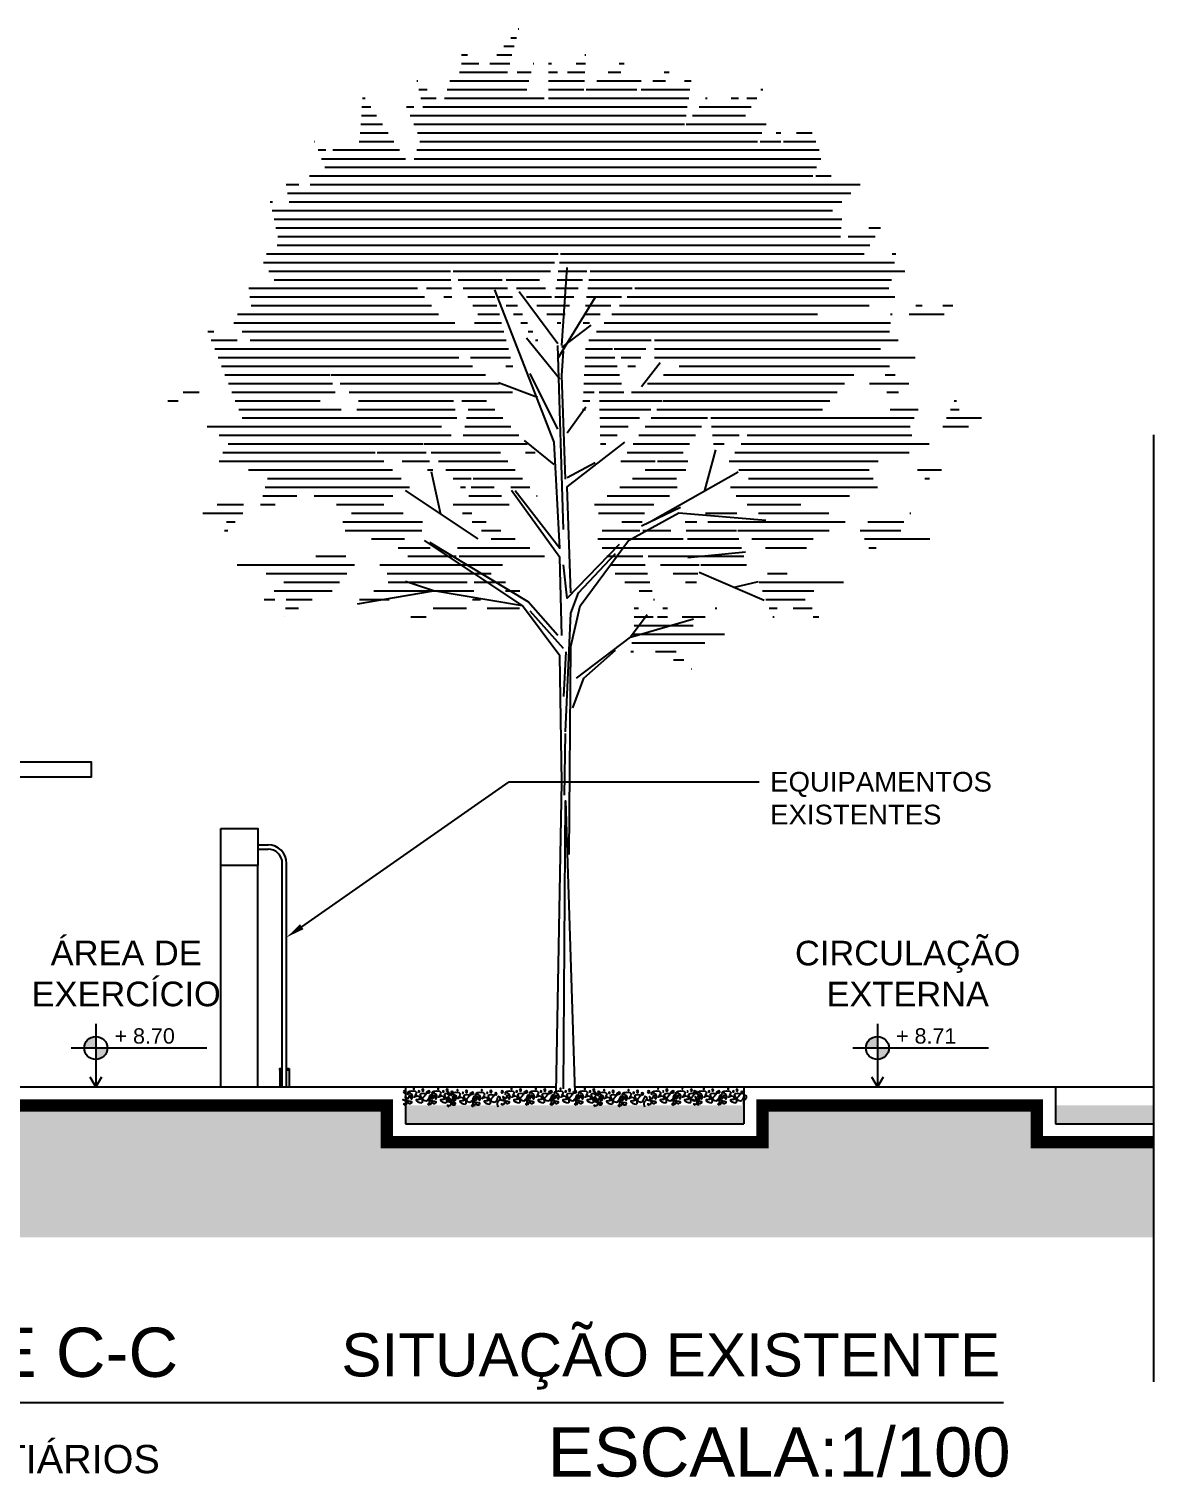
# Model space of a CAD drawing. Header units: metres. Extents: x 2304 to 3408, y 318 to 588.
# Drawn here: x 2678.47 to 2687.65, y 367.26 to 379.06 of the extents above; entities that cross this region are included whole.
import ezdxf
from ezdxf import colors
from ezdxf.entities.mleader import LeaderData, LeaderLine
from ezdxf.math import Vec2, Vec3

# ---------------------------------------------------------------- set-up
doc = ezdxf.new("R2010")
doc.units = ezdxf.units.M
doc.header["$LTSCALE"] = 5.5
doc.header["$MEASUREMENT"] = 0
doc.linetypes.add('DASHDOT', pattern=[1, 0.5, -0.25, 0, -0.25])
for name, color, linetype in [('COTA DE NÍVEL', 7, 'Continuous'), ('Layout-int', 1, 'Continuous'), ('PENA 0.05', 8, 'Continuous'), ('PENA 0.15', 7, 'Continuous'), ('PENA 0.2', 2, 'Continuous'), ('PENA 01', 1, 'Continuous'), ('PENA 02', 2, 'Continuous'), ('PENA 06', 6, 'Continuous'), ('TXT ESPECIFICAÇÃO', 7, 'Continuous'), ('TXT ESPECIFICAÇÕES', 7, 'Continuous'), ('VEG_PLANTAS', 94, 'Continuous'), ('VEGETACAO', 84, 'Continuous')]:
    doc.layers.add(name, color=color, linetype=linetype)
doc.layers.add('HACH', color=251, linetype='Continuous', lineweight=5)
doc.layers.add('texto', color=3, linetype='Continuous', lineweight=25)
doc.styles.add('GRAF', font='GRAF.SHX')
doc.styles.add('Luana', font='arial.ttf')
doc.styles.get("Standard").update_dxf_attribs({"font": 'arial.ttf'})

# ---------------------------------------------------------------- blocks, each defined once
blk = doc.blocks.new('Arv017')
for points in [[(-14, 5371), (26, 5934)], [(-349, 4324), (-28, 3908), (-68, 4673), (-497, 5773)], [(-41, 5384), (-322, 5760)], [(-41, 5277), (227, 5719)], [(-14, 5357), (200, 5518)], [(-28, 5129), (-269, 5424)], [(-1, 4042), (-41, 5371)], [(13, 4405), (-14, 5156), (-1, 5330)], [(563, 5075), (697, 5250)], [(-41, 4767), (-242, 5169)], [(-188, 4995), (-470, 5102)], [(26, 4740), (160, 4928)], [(-68, 4512), (-282, 4686)], [(53, 3586), (26, 4351), (442, 4673)], [(1019, 4324), (1099, 4619)], [(26, 4418), (227, 4526)], [(-886, 4150), (-953, 4458)], [(643, 4109), (1260, 4458)], [(-618, 3975), (-1141, 4324)], [(-14, 3278), (-28, 3841), (-376, 4324)], [(563, 4069), (845, 4203)], [(40, 1694), (53, 3197), (120, 3492), (469, 3962), (831, 4163), (1461, 4109)], [(-1007, 3962), (-296, 3492), (-939, 3599)], [(-41, 3278), (-256, 3519), (-966, 3948)], [(402, 3935), (26, 3546), (-1, 3788)], [(13, 2580), (53, 3439), (107, 3586), (375, 3868)], [(898, 3841), (1314, 3881)], [(979, 3734), (1448, 3533)], [(-1489, 3506), (-939, 3599), (-1141, 3667)], [(1233, 3626), (1408, 3667)], [(-54, -23), (-14, 2217), (-28, 3130), (-296, 3492)], [(-1, 3184), (-242, 3452)], [(603, 3425), (482, 3264), (938, 3398)], [(93, 2969), (482, 3264)], [(2, 2837), (18, 3158)], [(66, 2754), (147, 2969), (375, 3170)], [(7, 2123), (13, 2568)], [(-1, 3), (13, 2083), (80, -23)]]:
    blk.add_lwpolyline(points)
at = {"layer": 'Layout-int', "color": 0}
for points in [[(-380, 7595), (-341, 7595)], [(-329, 7658), (-324, 7658)], [(-738, 7470), (-694, 7470)], [(-482, 7470), (-373, 7470)], [(-431, 7533), (-357, 7533)], [(154, 7470), (160, 7470)], [(-738, 7408), (-613, 7408)], [(-533, 7408), (-389, 7408)], [(-220, 7408), (-216, 7408)], [(-108, 7408), (-88, 7408)], [(91, 7408), (157, 7408)], [(401, 7408), (438, 7408)], [(-1059, 7283), (-1053, 7283)], [(-821, 7283), (-252, 7283)], [(-752, 7345), (-405, 7345)], [(-336, 7345), (-234, 7345)], [(-108, 7345), (-44, 7345)], [(-108, 7283), (151, 7283)], [(29, 7345), (154, 7345)], [(241, 7283), (560, 7283)], [(321, 7345), (412, 7345)], [(644, 7283), (735, 7283)], [(727, 7345), (761, 7345)], [(872, 7283), (922, 7283)], [(-1451, 7158), (-1433, 7158)], [(-1045, 7221), (-986, 7221)], [(-1031, 7158), (-919, 7158)], [(-859, 7158), (-141, 7158)], [(-840, 7221), (-266, 7221)], [(-108, 7221), (147, 7221)], [(-108, 7158), (903, 7158)], [(162, 7221), (528, 7221)], [(560, 7221), (912, 7221)], [(1024, 7158), (1036, 7158)], [(1210, 7158), (1262, 7158)], [(1324, 7158), (1396, 7158)], [(1423, 7221), (1438, 7221)], [(-1460, 7033), (-1350, 7033)], [(-1456, 7096), (-1391, 7096)], [(-1134, 7096), (-1082, 7096)], [(-1108, 7033), (884, 7033)], [(-1017, 7096), (893, 7096)], [(931, 7033), (1313, 7033)], [(978, 7096), (1355, 7096)], [(-1465, 6971), (-1308, 6971)], [(-1081, 6971), (874, 6971)], [(884, 6971), (1463, 6971)], [(-1798, 6846), (-1797, 6846)], [(-1475, 6846), (-1225, 6846)], [(-1470, 6908), (-1267, 6908)], [(-1054, 6908), (1432, 6908)], [(-1038, 6846), (1401, 6846)], [(1418, 6846), (1569, 6846)], [(1534, 6908), (1569, 6908)], [(1588, 6846), (1820, 6846)], [(1681, 6908), (1794, 6908)], [(-1773, 6784), (-1717, 6784)], [(-1748, 6721), (-1142, 6721)], [(-1667, 6784), (-1184, 6784)], [(-1080, 6721), (1856, 6721)], [(-1059, 6784), (1846, 6784)], [(-1723, 6659), (1827, 6659)], [(-2003, 6534), (-1911, 6534)], [(-1835, 6596), (1799, 6596)], [(-1829, 6534), (2140, 6534)], [(1821, 6596), (1931, 6596)], [(-2118, 6409), (-2101, 6409)], [(-1993, 6471), (2074, 6471)], [(-1982, 6409), (2008, 6409)], [(-2104, 6346), (1942, 6346)], [(-2091, 6284), (2009, 6284)], [(-2077, 6222), (2005, 6222)], [(2204, 6222), (2289, 6222)], [(-2068, 6097), (2210, 6097)], [(-2064, 6159), (2000, 6159)], [(2054, 6159), (2250, 6159)], [(-2145, 6034), (-40, 6034)], [(-22, 6034), (2170, 6034)], [(2371, 6034), (2399, 6034)], [(-2168, 5972), (-67, 5972)], [(-2129, 5909), (-817, 5909)], [(-797, 5909), (-94, 5909)], [(-39, 5909), (168, 5909)], [(-30, 5972), (199, 5972)], [(191, 5909), (2463, 5909)], [(200, 5972), (2390, 5972)], [(-2273, 5785), (-1055, 5785)], [(-2090, 5847), (-814, 5847)], [(-989, 5785), (-810, 5785)], [(-762, 5847), (-443, 5847)], [(-726, 5785), (-406, 5785)], [(-415, 5847), (-174, 5847)], [(-341, 5785), (-131, 5785)], [(-55, 5785), (105, 5785)], [(-47, 5847), (137, 5847)], [(174, 5785), (494, 5785)], [(183, 5847), (2367, 5847)], [(514, 5785), (2347, 5785)], [(-2265, 5722), (-1005, 5722)], [(-864, 5722), (-807, 5722)], [(-691, 5722), (-497, 5722)], [(-467, 5722), (-369, 5722)], [(-268, 5722), (-88, 5722)], [(-64, 5722), (74, 5722)], [(166, 5722), (418, 5722)], [(459, 5722), (2392, 5722)], [(-2354, 5597), (-904, 5597)], [(-2257, 5660), (-954, 5660)], [(-656, 5660), (-481, 5660)], [(-620, 5597), (-464, 5597)], [(-414, 5660), (-333, 5660)], [(-362, 5597), (-296, 5597)], [(-194, 5660), (43, 5660)], [(-120, 5597), (12, 5597)], [(148, 5597), (264, 5597)], [(157, 5660), (341, 5660)], [(349, 5597), (1832, 5597)], [(404, 5660), (2206, 5660)], [(2359, 5597), (2373, 5597)], [(2496, 5597), (2748, 5597)], [(2543, 5660), (2588, 5660)], [(2739, 5660), (2810, 5660)], [(-2568, 5472), (-2525, 5472)], [(-2380, 5535), (-785, 5535)], [(-2321, 5472), (-432, 5472)], [(-643, 5535), (-448, 5535)], [(-309, 5535), (-260, 5535)], [(-256, 5472), (-223, 5472)], [(-47, 5535), (-19, 5535)], [(140, 5535), (187, 5535)], [(238, 5472), (2352, 5472)], [(293, 5535), (2359, 5535)], [(-2544, 5410), (-2356, 5410)], [(-2263, 5410), (-415, 5410)], [(-204, 5410), (-187, 5410)], [(183, 5410), (632, 5410)], [(657, 5410), (2415, 5410)], [(-2519, 5347), (-399, 5347)], [(-2494, 5285), (-756, 5285)], [(-673, 5285), (-383, 5285)], [(-151, 5347), (-150, 5347)], [(155, 5285), (370, 5285)], [(159, 5347), (354, 5347)], [(366, 5347), (594, 5347)], [(415, 5285), (557, 5285)], [(657, 5347), (2289, 5347)], [(657, 5285), (2538, 5285)], [(-2470, 5223), (-659, 5223)], [(-2445, 5160), (-1688, 5160)], [(-1681, 5160), (-563, 5160)], [(-417, 5223), (-366, 5223)], [(149, 5160), (403, 5160)], [(152, 5223), (387, 5223)], [(464, 5223), (520, 5223)], [(720, 5160), (2096, 5160)], [(834, 5223), (2352, 5223)], [(2322, 5160), (2394, 5160)], [(-2420, 5098), (-1669, 5098)], [(-1614, 5098), (-466, 5098)], [(146, 5098), (252, 5098)], [(255, 5098), (419, 5098)], [(605, 5098), (2029, 5098)], [(2208, 5098), (2492, 5098)], [(-2858, 4973), (-2784, 4973)], [(-2747, 5035), (-2632, 5035)], [(-2396, 5035), (-1649, 5035)], [(-2371, 4973), (-1758, 4973)], [(-1548, 5035), (-805, 5035)], [(-1482, 4973), (-794, 4973)], [(-805, 5035), (-370, 5035)], [(-735, 4973), (-556, 4973)], [(139, 4973), (190, 4973)], [(143, 5035), (221, 5035)], [(256, 5035), (435, 5035)], [(258, 4973), (712, 4973)], [(491, 5035), (1976, 5035)], [(718, 4973), (1923, 4973)], [(2333, 5035), (2418, 5035)], [(2820, 4973), (2836, 4973)], [(-2346, 4910), (-1605, 4910)], [(-2321, 4848), (-770, 4848)], [(-1492, 4910), (-782, 4910)], [(-700, 4848), (-439, 4848)], [(-688, 4910), (-497, 4910)], [(136, 4910), (158, 4910)], [(260, 4910), (630, 4910)], [(262, 4848), (549, 4848)], [(631, 4848), (1040, 4848)], [(674, 4910), (1870, 4910)], [(1062, 4848), (2531, 4848)], [(2357, 4910), (2561, 4910)], [(2765, 4848), (3018, 4848)], [(2793, 4910), (2855, 4910)], [(-2574, 4786), (-882, 4786)], [(-2486, 4723), (-811, 4723)], [(-725, 4723), (-323, 4723)], [(-713, 4786), (-381, 4786)], [(263, 4786), (467, 4786)], [(265, 4723), (386, 4723)], [(544, 4723), (952, 4723)], [(588, 4786), (996, 4786)], [(1068, 4786), (2502, 4786)], [(1075, 4723), (1267, 4723)], [(1326, 4723), (2515, 4723)], [(2738, 4786), (2924, 4786)], [(-2422, 4661), (-1016, 4661)], [(-1010, 4661), (-739, 4661)], [(-738, 4661), (-264, 4661)], [(267, 4661), (304, 4661)], [(501, 4661), (908, 4661)], [(1081, 4661), (1158, 4661)], [(1281, 4661), (2639, 4661)], [(-2486, 4536), (-1299, 4536)], [(-2460, 4598), (-1361, 4598)], [(-1346, 4598), (-992, 4598)], [(-1165, 4536), (-969, 4536)], [(-957, 4598), (-456, 4598)], [(-904, 4536), (-403, 4536)], [(-276, 4598), (-206, 4598)], [(414, 4536), (662, 4536)], [(458, 4598), (863, 4598)], [(679, 4536), (897, 4536)], [(1196, 4536), (2271, 4536)], [(1236, 4598), (2496, 4598)], [(-2275, 4473), (-1236, 4473)], [(-2139, 4411), (-1174, 4411)], [(-983, 4473), (-945, 4473)], [(-851, 4473), (-350, 4473)], [(-798, 4411), (-667, 4411)], [(-653, 4411), (-297, 4411)], [(497, 4411), (814, 4411)], [(588, 4473), (882, 4473)], [(1265, 4473), (2205, 4473)], [(1334, 4411), (2236, 4411)], [(2556, 4473), (2728, 4473)], [(2609, 4411), (2641, 4411)], [(-2155, 4348), (-1112, 4348)], [(-745, 4348), (-709, 4348)], [(-668, 4348), (-502, 4348)], [(-382, 4348), (-243, 4348)], [(405, 4348), (819, 4348)], [(1206, 4348), (2267, 4348)], [(-2502, 4224), (-2311, 4224)], [(-2188, 4224), (-2083, 4224)], [(-2171, 4286), (-1927, 4286)], [(-1801, 4286), (-1233, 4286)], [(-1639, 4224), (-1297, 4224)], [(-798, 4224), (-394, 4224)], [(-684, 4286), (-448, 4286)], [(-195, 4286), (-190, 4286)], [(223, 4224), (651, 4224)], [(314, 4286), (764, 4286)], [(1246, 4286), (2065, 4286)], [(1326, 4224), (1713, 4224)], [(-2606, 4161), (-2317, 4161)], [(-2434, 4099), (-2371, 4099)], [(-1594, 4099), (-1019, 4099)], [(-1532, 4161), (-1158, 4161)], [(-729, 4161), (-663, 4161)], [(-661, 4099), (-559, 4099)], [(251, 4161), (583, 4161)], [(421, 4099), (567, 4099)], [(878, 4099), (961, 4099)], [(1024, 4161), (1250, 4161)], [(1042, 4099), (2033, 4099)], [(1406, 4161), (1915, 4161)], [(2197, 4099), (2457, 4099)], [(2499, 4161), (2506, 4161)], [(-2448, 4036), (-2425, 4036)], [(-1577, 4036), (-1024, 4036)], [(-592, 4036), (-454, 4036)], [(279, 4036), (551, 4036)], [(572, 4036), (775, 4036)], [(886, 4036), (1248, 4036)], [(1257, 4036), (1917, 4036)], [(2142, 4036), (2434, 4036)], [(-1386, 3974), (-1150, 3974)], [(-1194, 3911), (-963, 3911)], [(-767, 3911), (-244, 3911)], [(-523, 3974), (-349, 3974)], [(248, 3974), (862, 3974)], [(279, 3911), (1284, 3911)], [(895, 3974), (1266, 3974)], [(1358, 3974), (1801, 3974)], [(1458, 3911), (1753, 3911)], [(2173, 3974), (2643, 3974)], [(2204, 3911), (2257, 3911)], [(-2358, 3787), (-1511, 3787)], [(-1788, 3849), (-1572, 3849)], [(-1328, 3787), (-441, 3787)], [(-1124, 3849), (-775, 3849)], [(-753, 3849), (-139, 3849)], [(311, 3849), (572, 3849)], [(342, 3787), (588, 3787)], [(610, 3849), (1302, 3849)], [(700, 3787), (978, 3787)], [(991, 3787), (1320, 3787)], [(-2147, 3724), (-1565, 3724)], [(-1273, 3724), (-522, 3724)], [(373, 3724), (605, 3724)], [(791, 3724), (969, 3724)], [(1471, 3724), (1615, 3724)], [(-2091, 3599), (-1718, 3599)], [(-2020, 3662), (-1618, 3662)], [(-1717, 3599), (-1672, 3599)], [(-1370, 3599), (-648, 3599)], [(-1266, 3662), (-697, 3662)], [(-645, 3662), (-419, 3662)], [(-420, 3599), (-316, 3599)], [(441, 3662), (622, 3662)], [(545, 3599), (639, 3599)], [(881, 3662), (959, 3662)], [(1412, 3662), (2021, 3662)], [(1436, 3599), (1807, 3599)], [(-2162, 3537), (-2086, 3537)], [(-2007, 3474), (-1914, 3474)], [(-2002, 3537), (-1816, 3537)], [(-1474, 3537), (-1259, 3537)], [(-941, 3474), (-702, 3474)], [(-659, 3537), (-600, 3537)], [(-551, 3474), (-318, 3474)], [(509, 3474), (540, 3474)], [(650, 3537), (655, 3537)], [(716, 3474), (751, 3474)], [(1095, 3474), (1106, 3474)], [(1461, 3537), (1744, 3537)], [(1485, 3474), (1541, 3474)], [(1658, 3474), (1794, 3474)], [(-2013, 3412), (-2012, 3412)], [(-1104, 3412), (-992, 3412)], [(509, 3412), (647, 3412)], [(678, 3412), (751, 3412)], [(855, 3412), (1021, 3412)], [(1510, 3412), (1520, 3412)], [(1802, 3412), (1843, 3412)], [(502, 3287), (1161, 3287)], [(509, 3349), (936, 3349)], [(485, 3162), (505, 3162)], [(493, 3225), (1020, 3225)], [(663, 3162), (812, 3162)], [(793, 3100), (868, 3100)], [(922, 3037), (924, 3037)]]:
    blk.add_lwpolyline(points, dxfattribs=at)
blk = doc.blocks.new('cacho6')
for centre, radius in [((-0.325, 0.284), 0.0156), ((-0.255, 0.26), 0.0104), ((-0.159, 0.31), 0.0082), ((0.015, 0.253), 0.0183), ((0.128, 0.284), 0.0156), ((0.198, 0.26), 0.0104), ((0.294, 0.31), 0.0082), ((0.468, 0.253), 0.0183), ((-0.416, 0.242), 0.0184), ((-0.042, 0.222), 0.0116), ((0.411, 0.222), 0.0116)]:
    blk.add_circle(centre, radius)
blk.add_arc((0.037, 0.242), 0.0184, 202.9972, 106.9767)
for points, knots in [([(0, 0), (0.017, 0.013), (0.049, 0.039), (-0.035, 0.009), (-0.042, 0.095), (-0.062, 0.018), (-0.176, 0.073), (-0.041, 0.071), (0.078, 0.117), (-0.049, 0.078), (0.027, 0.214), (-0.067, 0.068), (-0.076, 0.255), (-0.104, 0.071), (-0.161, 0.215), (0.042, 0.257), (-0.297, 0.304), (-0.126, 0.113), (-0.228, 0.21), (-0.321, 0.094), (-0.129, 0.122), (-0.35, -0.005), (-0.31, 0.142), (-0.253, 0.23), (-0.453, 0.23), (-0.272, 0.128), (-0.406, 0.065), (-0.448, 0.13), (-0.463, 0.218), (-0.522, 0.133), (-0.428, 0.091), (-0.444, 0.031), (-0.453, 0)], [0.011965, 0.011965, 0.011965, 0.011965, 0.082609, 0.169559, 0.243044, 0.299408, 0.400394, 0.594709, 0.690458, 0.785628, 0.89158, 1.001823, 1.123848, 1.25156, 1.356811, 1.528141, 1.7837, 1.951889, 2.05249, 2.190104, 2.318207, 2.51551, 2.701394, 2.792269, 2.948062, 3.123129, 3.249217, 3.402204, 3.477691, 3.56163, 3.701911, 3.843182, 3.843182, 3.843182, 3.843182]), ([(0.453, 0), (0.47, 0.013), (0.502, 0.039), (0.418, 0.009), (0.411, 0.095), (0.391, 0.018), (0.277, 0.073), (0.413, 0.071), (0.532, 0.117), (0.404, 0.078), (0.48, 0.214), (0.386, 0.068), (0.377, 0.255), (0.349, 0.071), (0.292, 0.215), (0.495, 0.257), (0.156, 0.304), (0.328, 0.113), (0.225, 0.21), (0.132, 0.094), (0.324, 0.122), (0.103, -0.005), (0.143, 0.142), (0.2, 0.23), (0, 0.23), (0.181, 0.128), (0.048, 0.065), (0.005, 0.13), (-0.01, 0.218), (-0.05, 0.16), (-0.042, 0.136), (-0.037, 0.128)], [0.011965, 0.011965, 0.011965, 0.011965, 0.082609, 0.169559, 0.243044, 0.299408, 0.400394, 0.594709, 0.690458, 0.785628, 0.89158, 1.001823, 1.123848, 1.25156, 1.356811, 1.528141, 1.7837, 1.951889, 2.05249, 2.190104, 2.318207, 2.51551, 2.701394, 2.792269, 2.948062, 3.123129, 3.249217, 3.402204, 3.477691, 3.56163, 3.606746, 3.606746, 3.606746, 3.606746]), ([(-0.001, 0.089), (0.001, 0.088), (0.014, 0.07), (0.012, 0.047), (0.007, 0.026)], [3.6908032, 3.6908032, 3.6908032, 3.6908032, 3.701911, 3.8032539, 3.8032539, 3.8032539, 3.8032539])]:
    blk.add_open_spline(points, degree=3, knots=knots)
blk = doc.blocks.new('NIV02')
h = blk.add_hatch(color=256)
h.paths.add_polyline_path([(-43.09, -49.03, 0.414214), (-44.59, -50.53), (-43.09, -50.53)])
h.paths.add_polyline_path([(-43.09, -52.04, 0.414214), (-41.58, -50.53), (-43.09, -50.53)])
for p, q in [((-43.09, -47.38), (-43.09, -55.58)), ((-46.27, -50.53), (-28.68, -50.53))]:
    blk.add_line(p, q)
blk.add_lwpolyline([(-42.36, -54.32), (-43.09, -55.58), (-43.82, -54.32)])
blk.add_circle((-43.09, -50.53), 1.5)
at = {"style": 'GRAF'}
blk.add_attdef('ELEV', (-40.66, -49.96), '', height=1.26, dxfattribs=at)

msp = doc.modelspace()

# ---------------------------------------------------------------- hatches: boundary and pattern name
at = {"layer": 'HACH'}
h = msp.add_hatch(dxfattribs=at)
h.set_pattern_fill('DOTS,_O', color=35, scale=0.15, double=1)
h.set_pattern_definition([(0, (2681.52556, 370.165818), (0.0046875, 0.009375), [0, -0.009375])])
h.paths.add_polyline_path([(2684.276, 370.316), (2681.526, 370.316), (2681.526, 370.166), (2684.276, 370.166)])
h.paths.add_polyline_path([(2687.605, 370.316), (2686.806, 370.316), (2686.806, 370.166), (2687.605, 370.166)])
at = {"layer": 'PENA 01', "ltscale": 1.5}
h = msp.add_hatch(dxfattribs=at)
h.set_pattern_fill('EARTH', color=256, scale=0.75, angle=45, style=0, double=1)
h.set_pattern_definition([(45, (2723.2672, 375.15923), (3e-17, 0.26516504), [0.1875, -0.1875]), (45, (2723.21748, 375.20895), (3e-17, 0.26516504), [0.1875, -0.1875]), (45, (2723.16776, 375.25867), (3e-17, 0.26516504), [0.1875, -0.1875]), (135, (2723.16776, 375.29181), (-0.26516504, 6e-17), [0.1875, -0.1875]), (135, (2723.21748, 375.34153), (-0.26516504, 6e-17), [0.1875, -0.1875]), (135, (2723.2672, 375.39125), (-0.26516504, 6e-17), [0.1875, -0.1875])])
h.paths.add_polyline_path([(2687.605, 370.016), (2686.656, 370.016), (2686.656, 370.316), (2684.426, 370.316), (2684.426, 370.016), (2681.376, 370.016), (2681.376, 370.316), (2677.726, 370.316), (2677.726, 370.436), (2669.876, 370.436), (2669.876, 370.066), (2666.776, 370.066), (2666.776, 369.916), (2666.277, 369.916), (2666.277, 370.066), (2665.476, 370.066), (2665.476, 370.266), (2651.229, 370.266), (2650.829, 370.246), (2649.476, 370.246), (2649.476, 370.316), (2641.63, 370.316), (2641.63, 370.226), (2639.899, 370.226), (2639.899, 369.246), (2687.605, 369.244)])

# ---------------------------------------------------------------- linework, layer by layer
at = {"layer": 'PENA 0.15'}
for p, q in [((2680.326, 372.433), (2680.411, 372.433)), ((2680.326, 372.398), (2680.411, 372.398)), ((2680.026, 370.466), (2680.026, 372.266)), ((2680.326, 370.466), (2680.326, 372.266)), ((2680.526, 370.466), (2680.526, 372.283)), ((2680.561, 370.466), (2680.561, 372.283))]:
    msp.add_line(p, q, dxfattribs=at)
for radius in [0.15, 0.115]:
    msp.add_arc((2680.411, 372.283), radius, 0, 90, dxfattribs=at)
at = {"layer": 'PENA 01'}
for p, q in [((2680.505, 370.602), (2680.505, 370.466)), ((2680.581, 370.602), (2680.581, 370.466)), ((2681.526, 370.466), (2682.75, 370.466)), ((2682.899, 370.466), (2684.276, 370.466)), ((2686.806, 370.466), (2687.605, 370.466))]:
    msp.add_line(p, q, dxfattribs=at)
for points in [[(2680.526, 370.602), (2680.505, 370.602), (2680.505, 370.615), (2680.526, 370.615)], [(2680.561, 370.615), (2680.581, 370.615)], [(2680.581, 370.602), (2680.561, 370.602)], [(2680.581, 370.615), (2680.581, 370.602)]]:
    msp.add_lwpolyline(points, dxfattribs=at)
at = {"layer": 'PENA 02'}
msp.add_lwpolyline([(2680.026, 372.566), (2680.326, 372.566), (2680.326, 372.266), (2680.026, 372.266)], close=True, dxfattribs=at)
at = {"layer": 'PENA 02', "const_width": 0.1}
msp.add_lwpolyline([(2687.605, 370.016), (2686.656, 370.016), (2686.656, 370.316), (2684.426, 370.316), (2684.426, 370.016), (2681.376, 370.016), (2681.376, 370.316), (2677.726, 370.316), (2677.726, 370.436), (2669.876, 370.436), (2669.876, 370.066), (2666.776, 370.066), (2666.776, 369.916), (2666.277, 369.916), (2666.277, 370.066), (2665.476, 370.066), (2665.476, 370.266), (2651.229, 370.266), (2650.829, 370.246), (2649.476, 370.246), (2649.476, 370.316), (2641.63, 370.316), (2641.63, 370.226), (2639.899, 370.226)], dxfattribs=at)
at = {"layer": 'PENA 06', "linetype": 'DASHDOT', "ltscale": 3}
msp.add_line((2687.605, 368.071), (2687.605, 375.765), dxfattribs=at)
at = {"layer": 'PENA 06'}
for p, q in [((2677.876, 370.466), (2681.526, 370.466)), ((2681.526, 370.466), (2681.526, 370.166)), ((2684.276, 370.466), (2684.276, 370.166)), ((2684.276, 370.466), (2686.806, 370.466)), ((2686.806, 370.466), (2686.806, 370.166)), ((2681.526, 370.166), (2684.276, 370.166)), ((2686.806, 370.166), (2687.605, 370.166))]:
    msp.add_line(p, q, dxfattribs=at)
msp.add_lwpolyline([(2677.726, 372.986), (2677.876, 372.986), (2678.976, 372.986), (2678.976, 373.106), (2677.876, 373.106)], dxfattribs=at)
at = {"layer": 'TXT ESPECIFICAÇÃO', "linetype": 'ByBlock'}
msp.add_line((2676.329, 367.901), (2686.385, 367.901), dxfattribs=at)

# ---------------------------------------------------------------- block references
at = {"layer": 'COTA DE NÍVEL', "ltscale": 0.05}
ref = msp.add_blockref('NIV02', (2681.711, 373.949), dxfattribs=dict(at, xscale=0.06266711229946524, yscale=0.06266711229946524, zscale=0.06266711229946524))
ref.add_attrib('ELEV', '+ 8.70', (2679.163, 370.818), dxfattribs={"layer": '0', "height": 0.125, "style": 'Luana'})
ref = msp.add_blockref('NIV02', (2688.06, 373.949), dxfattribs=dict(at, xscale=0.06266711229946524, yscale=0.06266711229946524, zscale=0.06266711229946524))
ref.add_attrib('ELEV', '+ 8.71', (2685.511, 370.818), dxfattribs={"layer": '0', "height": 0.125, "style": 'Luana'})
at = {"layer": 'VEG_PLANTAS', "xscale": -0.4365369411942336, "yscale": 0.4365369411942336, "zscale": 0.4365369411942336}
for p in [(2681.723, 370.316), (2682.078, 370.305), (2682.516, 370.316), (2682.914, 370.316), (2683.269, 370.305), (2683.706, 370.316), (2684.078, 370.316)]:
    msp.add_blockref('cacho6', p, dxfattribs=at)
at = {"layer": 'VEGETACAO', "xscale": 0.001125, "yscale": 0.001125, "zscale": 0.001125}
msp.add_blockref('Arv017', (2682.811, 370.448), dxfattribs=at)

# ---------------------------------------------------------------- texts
at = {"layer": 'PENA 0.05', "style": 'Luana'}
msp.add_text('SITUAÇÃO EXISTENTE', height=0.35, dxfattribs=at).set_placement((2681.006, 368.114))
at = {"layer": 'PENA 0.05', "linetype": 'ByBlock', "style": 'Luana'}
msp.add_text('IFPE | VESTIÁRIOS', height=0.23, dxfattribs=at).set_placement((2676.627, 367.327))
at = {"layer": 'PENA 0.2', "style": 'Luana'}
for s, p in [('CORTE C-C', (2676.576, 368.11)), ('ESCALA:1/100', (2682.683, 367.3))]:
    msp.add_text(s, height=0.4, dxfattribs=at).set_placement(p)
at = {"layer": 'texto', "color": 2, "ltscale": 0.05, "char_height": 0.2, "width": 5.00432, "attachment_point": 5, "style": 'Luana'}
for s, insert in [('ÁREA DE\\PEXERCÍCIO', (2679.258, 371.387)), ('CIRCULAÇÃO\\PEXTERNA', (2685.606, 371.387))]:
    msp.add_mtext(s, dxfattribs=dict(at, insert=insert))

# ---------------------------------------------------------------- leaders
at = {"layer": 'TXT ESPECIFICAÇÕES', "ltscale": 0.05}
ml = msp.add_multileader_mtext('Standard', dxfattribs=at)
ml.set_content('EQUIPAMENTOS\\PEXISTENTES', color=256)
ml.set_leader_properties()
ml.build(insert=Vec2(0, 0))
ml.multileader.update_dxf_attribs({"dogleg_length": 0.36, "arrow_head_size": 0.15})
ctx = ml.context
ctx.base_point, ctx.char_height, ctx.arrow_head_size, ctx.landing_gap_size, ctx.plane_origin = Vec3(2684.399, 372.945), 0.16, 0.15, 0.09, Vec3(2678.828, 369.9)
notes = []
notes.append((ctx, [(0, (1, 1, 0), (2682.369, 372.945), (1, 0), 2.03, [(0, [(2680.561, 371.682)], 0, [])])]))
ctx.mtext.insert, ctx.mtext.flow_direction = Vec3(2684.489, 373.026), 5
for ctx, leaders in notes:
    for number, flags, end, landing, length, lines in leaders:
        leader = LeaderData()
        leader.index, (leader.has_last_leader_line, leader.has_dogleg_vector, leader.attachment_direction) = number, flags
        leader.last_leader_point, leader.dogleg_vector, leader.dogleg_length = Vec3(end), Vec3(landing), length
        for number, points, colour, breaks in lines:
            line = LeaderLine()
            line.index, line.vertices, line.color, line.breaks = number, Vec3.list(points), colors.encode_raw_color(colour), breaks
            leader.lines.append(line)
        ctx.leaders.append(leader)

doc.saveas('drawing.dxf')
